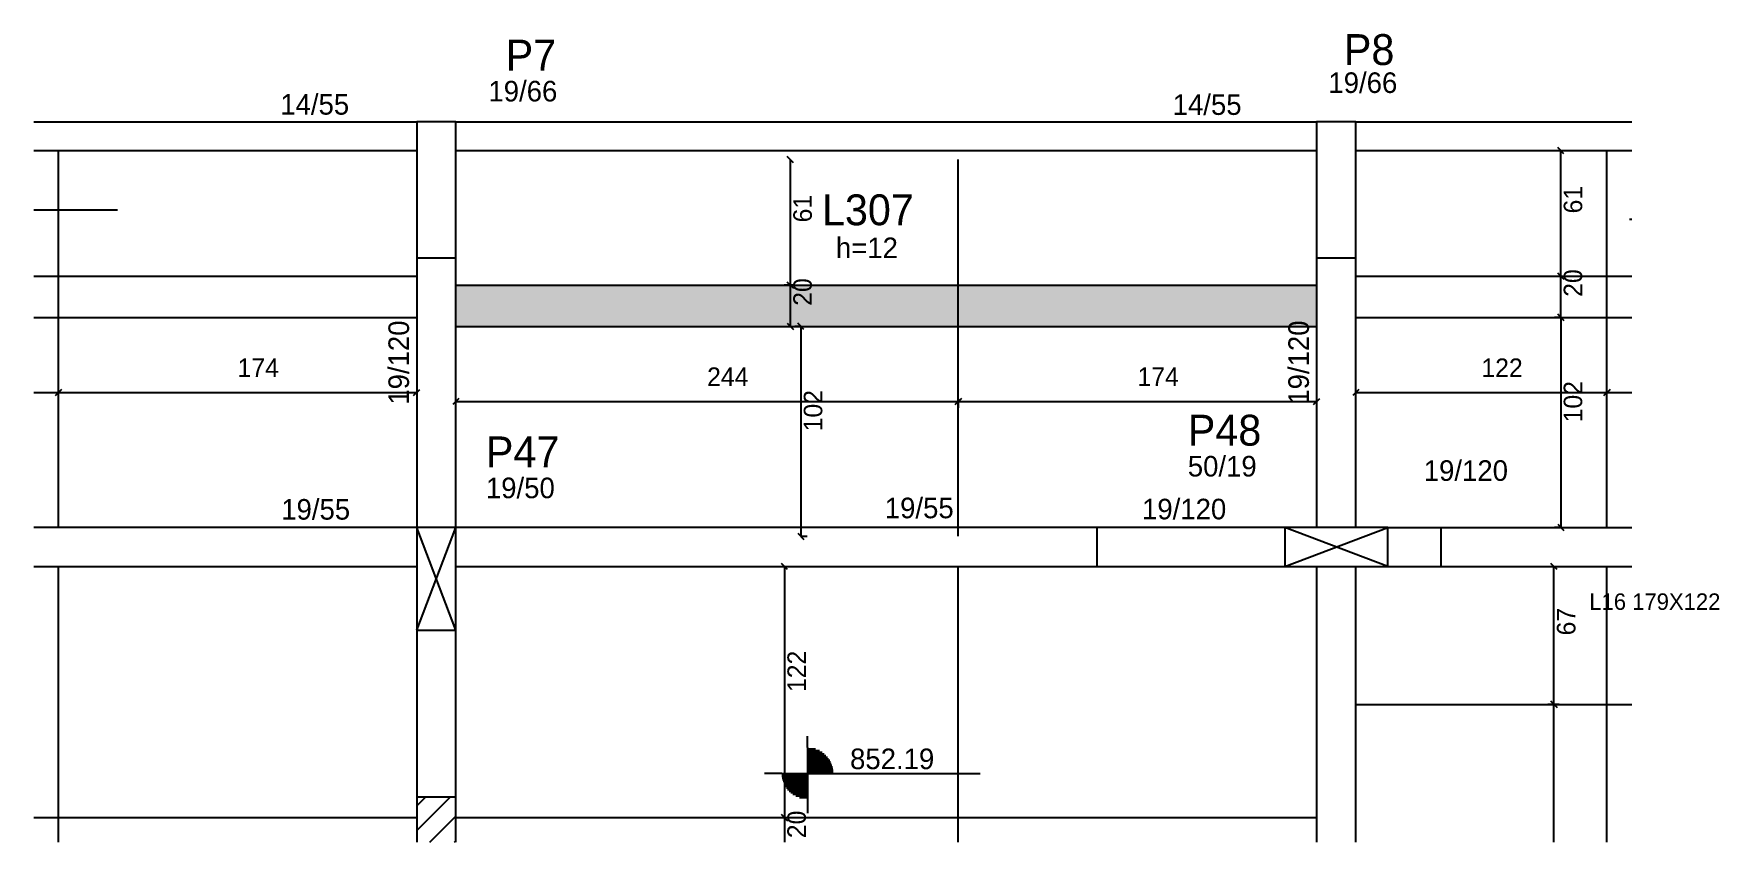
# Model space of a CAD drawing. Header units: metres. Extents: x 5147 to 5966, y 2458 to 2851.
import ezdxf

# ---------------------------------------------------------------- set-up
doc = ezdxf.new("R2010")
doc.units = ezdxf.units.M
for name, color, linetype in [('1', 7, 'Continuous'), ('3', 7, 'Continuous'), ('4', 7, 'Continuous'), ('7', 7, 'Continuous'), ('AUX00', 7, 'Continuous'), ('Hachura', 7, 'Continuous'), ('Painéis', 7, 'Continuous')]:
    doc.layers.add(name, color=color, linetype=linetype)

msp = doc.modelspace()

# ---------------------------------------------------------------- hatches: boundary and pattern name
at = {"layer": 'Hachura'}
h = msp.add_hatch(color=7, dxfattribs=at)
h.dxf.hatch_style = 1
h.paths.add_polyline_path([(5352.07, 2708.58), (5770.07, 2708.58), (5770.07, 2728.58), (5352.07, 2728.58), (5352.07, 2708.58)])

# ---------------------------------------------------------------- linework, layer by layer
at = {"layer": '1', "color": 1, "lineweight": 25}
for p, q in [((5333.07, 2560.94), (5352.07, 2610.94)), ((5352.07, 2560.94), (5333.07, 2610.94)), ((5754.57, 2591.94), (5804.57, 2610.94)), ((5804.57, 2591.94), (5754.57, 2610.94))]:
    msp.add_line(p, q, dxfattribs=at)
at = {"layer": '3', "color": 3, "lineweight": 25}
for p, q in [((5147.07, 2807.94), (5333.07, 2807.94)), ((5352.07, 2807.94), (5770.07, 2807.94)), ((5789.07, 2807.94), (5923.07, 2807.94)), ((5147.07, 2793.94), (5333.07, 2793.94)), ((5352.07, 2793.94), (5770.07, 2793.94)), ((5789.07, 2793.94), (5923.07, 2793.94)), ((5147.07, 2765.25), (5187.69, 2765.25)), ((5923.07, 2760.5), (5922.01, 2760.5)), ((5663.57, 2591.94), (5663.57, 2610.94)), ((5804.57, 2610.94), (5923.07, 2610.94)), ((5830.57, 2591.94), (5830.57, 2610.94)), ((5804.57, 2591.94), (5923.07, 2591.94)), ((5522.83, 2503.92), (5522.83, 2509.42)), ((5522.83, 2503.92), (5522.83, 2478.92)), ((5522.83, 2503.31), (5526.68, 2503.31)), ((5522.83, 2502.52), (5528.58, 2502.52)), ((5522.83, 2501.72), (5529.9, 2501.72)), ((5522.83, 2500.93), (5530.94, 2500.93)), ((5522.83, 2500.14), (5531.79, 2500.14)), ((5522.83, 2499.34), (5532.49, 2499.34)), ((5522.83, 2498.55), (5533.09, 2498.55)), ((5522.83, 2497.76), (5533.6, 2497.76)), ((5522.83, 2496.97), (5534.03, 2496.97)), ((5510.33, 2491.42), (5501.9, 2491.42)), ((5510.33, 2491.42), (5535.33, 2491.42)), ((5522.83, 2490.62), (5510.33, 2490.62)), ((5522.83, 2489.83), (5510.43, 2489.83)), ((5522.83, 2489.04), (5510.56, 2489.04)), ((5522.83, 2496.17), (5534.39, 2496.17)), ((5522.83, 2495.38), (5534.69, 2495.38)), ((5522.83, 2494.59), (5534.92, 2494.59)), ((5522.83, 2493.79), (5535.1, 2493.79)), ((5522.83, 2493), (5535.23, 2493)), ((5522.83, 2492.21), (5535.33, 2492.21)), ((5535.33, 2491.42), (5606.75, 2491.42)), ((5522.83, 2488.24), (5510.74, 2488.24)), ((5522.83, 2487.45), (5510.98, 2487.45)), ((5522.83, 2486.66), (5511.27, 2486.66)), ((5522.83, 2485.87), (5511.63, 2485.87)), ((5522.83, 2485.07), (5512.06, 2485.07)), ((5522.83, 2484.28), (5512.57, 2484.28)), ((5522.83, 2483.49), (5513.17, 2483.49)), ((5522.83, 2482.69), (5513.88, 2482.69)), ((5522.83, 2481.9), (5514.72, 2481.9)), ((5522.83, 2481.11), (5515.76, 2481.11)), ((5522.83, 2480.32), (5517.08, 2480.32)), ((5333.07, 2463.68), (5349.33, 2479.94)), ((5333.07, 2475.7), (5337.3, 2479.94)), ((5522.83, 2479.52), (5518.98, 2479.52)), ((5522.83, 2478.92), (5522.83, 2472.05)), ((5339.35, 2457.94), (5352.07, 2470.66)), ((5351.37, 2457.94), (5352.07, 2458.64))]:
    msp.add_line(p, q, dxfattribs=at)
for points in [[(5333.07, 2741.94), (5333.07, 2610.94)], [(5352.07, 2610.94), (5352.07, 2741.94)], [(5770.07, 2741.94), (5770.07, 2610.94)], [(5789.07, 2610.94), (5789.07, 2741.94)], [(5333.07, 2610.94), (5147.07, 2610.94)], [(5770.07, 2610.94), (5352.07, 2610.94)], [(5147.07, 2591.94), (5333.07, 2591.94)], [(5333.07, 2591.94), (5333.07, 2479.94)], [(5352.07, 2591.94), (5770.07, 2591.94)], [(5352.07, 2479.94), (5352.07, 2591.94)], [(5770.07, 2591.94), (5770.07, 2457.94)], [(5789.07, 2457.94), (5789.07, 2591.94)]]:
    msp.add_lwpolyline(points, dxfattribs=at)
at = {"layer": '7', "color": 7, "lineweight": 25}
for points in [[(5352.07, 2807.94), (5333.07, 2807.94)], [(5333.07, 2807.94), (5333.07, 2741.94)], [(5352.07, 2741.94), (5352.07, 2807.94)], [(5789.07, 2807.94), (5770.07, 2807.94)], [(5770.07, 2807.94), (5770.07, 2741.94)], [(5789.07, 2741.94), (5789.07, 2807.94)], [(5333.07, 2741.94), (5352.07, 2741.94)], [(5770.07, 2741.94), (5789.07, 2741.94)], [(5352.07, 2610.94), (5333.07, 2610.94)], [(5333.07, 2610.94), (5333.07, 2560.94)], [(5352.07, 2560.94), (5352.07, 2610.94)], [(5804.57, 2610.94), (5754.57, 2610.94)], [(5754.57, 2610.94), (5754.57, 2591.94)], [(5804.57, 2591.94), (5804.57, 2610.94)], [(5754.57, 2591.94), (5804.57, 2591.94)], [(5333.07, 2560.94), (5352.07, 2560.94)], [(5352.07, 2479.94), (5333.07, 2479.94)], [(5333.07, 2479.94), (5333.07, 2457.94)], [(5352.07, 2457.94), (5352.07, 2479.94)]]:
    msp.add_lwpolyline(points, dxfattribs=at)
at = {"layer": 'Painéis', "color": 200, "lineweight": 25}
for p, q in [((5159.07, 2610.94), (5159.07, 2793.94)), ((5911.07, 2610.94), (5911.07, 2793.94)), ((5596.07, 2606.58), (5596.07, 2789.58)), ((5147.07, 2732.94), (5333.07, 2732.94)), ((5352.07, 2728.58), (5770.07, 2728.58)), ((5789.07, 2732.94), (5923.07, 2732.94)), ((5147.07, 2712.94), (5333.07, 2712.94)), ((5789.07, 2712.94), (5923.07, 2712.94)), ((5352.07, 2708.58), (5770.07, 2708.58)), ((5159.07, 2457.94), (5159.07, 2591.94)), ((5596.07, 2457.94), (5596.07, 2591.94)), ((5911.07, 2457.94), (5911.07, 2591.94)), ((5789.07, 2524.94), (5923.07, 2524.94)), ((5147.07, 2469.94), (5333.07, 2469.94)), ((5352.07, 2469.94), (5770.07, 2469.94))]:
    msp.add_line(p, q, dxfattribs=at)
at = {"layer": 'Painéis', "color": 0, "lineweight": 25}
for p, q in [((5890.13, 2792.44), (5887.13, 2795.44)), ((5516.02, 2788.08), (5513.02, 2791.08)), ((5890.13, 2731.44), (5887.13, 2734.44)), ((5887.13, 2734.44), (5890.13, 2731.44)), ((5516.02, 2727.08), (5513.02, 2730.08)), ((5513.02, 2730.08), (5516.02, 2727.08)), ((5513.02, 2710.08), (5516.02, 2707.08)), ((5521.1, 2707.08), (5518.1, 2710.08)), ((5890.13, 2711.44), (5887.13, 2714.44)), ((5887.13, 2714.44), (5890.13, 2711.44)), ((5157.57, 2674.94), (5160.57, 2677.94)), ((5160.57, 2677.94), (5157.57, 2674.94)), ((5331.57, 2674.94), (5334.57, 2677.94)), ((5790.57, 2677.94), (5787.57, 2674.94)), ((5909.57, 2674.94), (5912.57, 2677.94)), ((5912.57, 2677.94), (5909.57, 2674.94)), ((5353.57, 2673.58), (5350.57, 2670.58)), ((5594.57, 2670.58), (5597.57, 2673.58)), ((5597.57, 2673.58), (5594.57, 2670.58)), ((5768.57, 2670.58), (5771.57, 2673.58)), ((5887.13, 2612.44), (5890.13, 2609.44)), ((5518.1, 2608.08), (5521.1, 2605.08)), ((5513.12, 2590.44), (5510.12, 2593.44)), ((5886.83, 2590.44), (5883.83, 2593.44)), ((5886.83, 2523.44), (5883.83, 2526.44)), ((5883.83, 2526.44), (5886.83, 2523.44)), ((5510.12, 2471.44), (5513.12, 2468.44)), ((5513.12, 2468.44), (5510.12, 2471.44))]:
    msp.add_line(p, q, dxfattribs=at)
at = {"layer": 'Painéis', "color": 4, "lineweight": 25}
for p, q in [((5888.63, 2732.94), (5888.63, 2793.94)), ((5514.52, 2728.58), (5514.52, 2789.58)), ((5516.53, 2728.58), (5511.52, 2728.58)), ((5514.52, 2708.58), (5514.52, 2728.58)), ((5888.63, 2712.94), (5888.63, 2732.94)), ((5888.01, 2712.94), (5885.63, 2712.94)), ((5888.63, 2712.94), (5888.63, 2610.94)), ((5518.98, 2708.58), (5516.6, 2708.58)), ((5519.6, 2708.58), (5519.6, 2606.58)), ((5147.07, 2676.44), (5159.07, 2676.44)), ((5159.07, 2676.44), (5333.07, 2676.44)), ((5352.07, 2672.08), (5596.07, 2672.08)), ((5596.07, 2673.44), (5596.07, 2669.08)), ((5596.07, 2672.08), (5770.07, 2672.08)), ((5789.07, 2676.44), (5911.07, 2676.44)), ((5911.07, 2676.44), (5923.07, 2676.44)), ((5519.9, 2606.58), (5522.6, 2606.58)), ((5888.01, 2610.94), (5885.63, 2610.94)), ((5511.62, 2591.94), (5511.62, 2469.94)), ((5885.33, 2524.94), (5885.33, 2591.94)), ((5887.81, 2524.94), (5882.33, 2524.94)), ((5885.33, 2457.94), (5885.33, 2524.94)), ((5511.62, 2469.94), (5511.62, 2457.94))]:
    msp.add_line(p, q, dxfattribs=at)

# ---------------------------------------------------------------- texts
at = {"layer": '3', "color": 3, "lineweight": 25}
for s, p in [('19/66', (5775.78, 2821.97)), ('19/66', (5367.88, 2817.85)), ('14/55', (5266.79, 2811.43)), ('14/55', (5700.16, 2811.31)), ('h=12', (5536.61, 2741.74)), ('50/19', (5707.5, 2635.64)), ('19/120', (5822.09, 2633.53)), ('19/50', (5366.65, 2625.1)), ('19/55', (5267.26, 2614.69)), ('19/55', (5560.36, 2615.36)), ('19/120', (5685.28, 2614.83)), ('852.19', (5543.49, 2493.48))]:
    msp.add_text(s, height=10, dxfattribs=at).set_placement(p)
for p in [(5329.32, 2670.53), (5766.32, 2670.53)]:
    msp.add_text('19/120', height=10, rotation=90, dxfattribs=at).set_placement(p)
at = {"layer": '4', "color": 4, "lineweight": 25}
for s, p in [('P8', (5783.29, 2835.54)), ('P7', (5376.25, 2832.85)), ('L307', (5529.84, 2757.7)), ('P48', (5707.5, 2650.64)), ('P47', (5366.65, 2640.1))]:
    msp.add_text(s, height=15, dxfattribs=at).set_placement(p)
at = {"layer": 'AUX00', "color": 7, "lineweight": 25}
msp.add_text('L16^J179X122', height=8, dxfattribs=at).set_placement((5902.48, 2570.86))
at = {"layer": 'Painéis', "color": 240, "lineweight": 25}
for s, p in [('61', (5899.04, 2763.44)), ('61', (5524.93, 2759.08)), ('20', (5899.04, 2722.94)), ('20', (5524.93, 2718.58)), ('102', (5530.01, 2657.58)), ('102', (5899.04, 2661.94)), ('67', (5895.74, 2558.44)), ('122', (5522.07, 2530.94)), ('20', (5522.03, 2459.94))]:
    msp.add_text(s, height=9, rotation=90, dxfattribs=at).set_placement(p)
for s, p in [('174', (5246.07, 2684)), ('122', (5850.07, 2683.99)), ('244', (5474.07, 2679.64)), ('174', (5683.07, 2679.64))]:
    msp.add_text(s, height=9, dxfattribs=at).set_placement(p)

doc.saveas('drawing.dxf')
